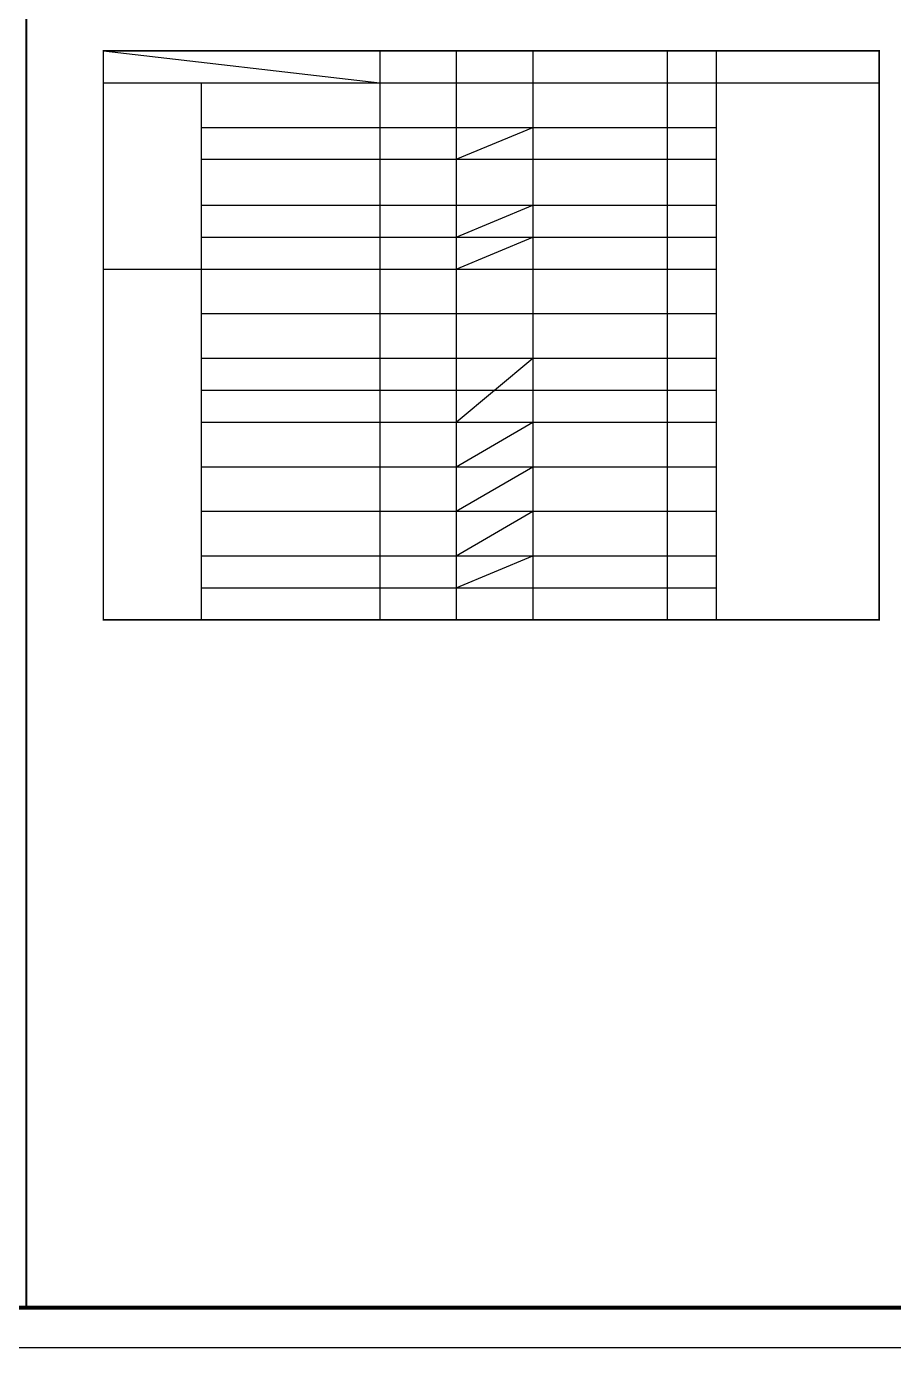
# Model space of a CAD drawing. Extents: x -737978 to 768813, y -372247 to 1140308.
# Drawn here: x -132308 to -110555, y -43903 to -10753 of the extents above; entities that cross this region are included whole.
import ezdxf

# ---------------------------------------------------------------- set-up
doc = ezdxf.new("R2010")
doc.units = 0
doc.header["$LTSCALE"] = 1000
doc.header["$MEASUREMENT"] = 0
doc.layers.add('A-ANNO-TEXT', color=7, linetype='CONTINUOUS')
doc.layers.add('PUB_TITLE', color=4, linetype='CONTINUOUS')

msp = doc.modelspace()

# ---------------------------------------------------------------- linework, layer by layer
at = {"layer": 'A-ANNO-TEXT', "color": 0}
for p, q in [((-130378.1, -11367.4), (-123443.4, -12167.4)), ((-121523.4, -14087.4), (-119603.4, -13287.4)), ((-121523.4, -20680), (-119603.4, -19080)), ((-121523.4, -21800), (-119603.4, -20680)), ((-121523.4, -22920), (-119603.4, -21800)), ((-121523.4, -24040), (-119603.4, -22920)), ((-121523.4, -24840), (-119603.4, -24040))]:
    msp.add_line(p, q, dxfattribs=at)
at = {"layer": 'A-ANNO-TEXT', "color": 0, "const_width": 50}
msp.add_lwpolyline([(-132307.6, -42902.5), (-132307.6, 11892.8), (-111219, 11892.8), (-111219, -6902.9)], dxfattribs=at)
at = {"layer": 'A-ANNO-TEXT', "color": 0, "const_width": 40}
msp.add_lwpolyline([(-130377.8, -25640), (-110913.8, -25640), (-110913.8, -11367.4), (-130378.1, -11367.4)], close=True, dxfattribs=at)
at = {"layer": 'A-ANNO-TEXT', "color": 0}
for points in [[(-123443.4, -11367.4), (-123443.4, -25640)], [(-123443.4, -11367.4), (-123443.4, -25640)], [(-121523.4, -11367.4), (-121523.4, -25640)], [(-119603.4, -11367.4), (-119603.4, -22600)], [(-119603.4, -11367.4), (-119603.4, -25640)], [(-116236.1, -11367.4), (-116236.1, -25640)], [(-115007.9, -11367.4), (-115007.9, -25640)], [(-130377.8, -12167.4), (-110913.8, -12167.4)], [(-127923.7, -12167.4), (-127923.7, -25640)], [(-127923.7, -12167.4), (-115007.9, -12167.4)], [(-127923.7, -13287.4), (-115007.9, -13287.4)], [(-127923.7, -14087.4), (-115007.9, -14087.4)], [(-127923.7, -14087.4), (-115007.9, -14087.4)], [(-127923.7, -15240), (-115007.9, -15240)], [(-121523.4, -16040), (-119603.4, -15240)], [(-127923.7, -16040), (-115007.9, -16040)], [(-121523.4, -16840), (-119603.4, -16040)], [(-130377.8, -16840), (-115007.9, -16840)], [(-127923.7, -16840), (-115007.9, -16840)], [(-127923.7, -16840), (-115763.4, -16840)], [(-127923.7, -17960), (-115763.4, -17960)], [(-127923.7, -17960), (-115007.9, -17960)], [(-127923.7, -17960), (-115007.9, -17960)], [(-127923.7, -19080), (-115007.9, -19080)], [(-127923.7, -19080), (-115007.9, -19080)], [(-127923.7, -19880), (-115007.9, -19880)], [(-127923.7, -20680), (-115007.9, -20680)], [(-127923.7, -20680), (-115007.9, -20680)], [(-127923.7, -20680), (-115763.4, -20680)], [(-127923.7, -20680), (-115007.9, -20680)], [(-127923.7, -20680), (-115007.9, -20680)], [(-127923.7, -21800), (-115007.9, -21800)], [(-127923.7, -21800), (-115007.9, -21800)], [(-127923.7, -21800), (-115763.4, -21800)], [(-127923.7, -21800), (-115007.9, -21800)], [(-127923.7, -21800), (-115007.9, -21800)], [(-127923.7, -22920), (-115007.9, -22920)], [(-127923.7, -22920), (-115007.9, -22920)], [(-127923.7, -22920), (-115763.4, -22920)], [(-127923.7, -22920), (-115007.9, -22920)], [(-127923.7, -22920), (-115007.9, -22920)], [(-127923.7, -24040), (-115007.9, -24040)], [(-127923.7, -24040), (-115007.9, -24040)], [(-127923.7, -24040), (-115007.9, -24040)], [(-127923.7, -24040), (-115007.9, -24040)], [(-127923.7, -24840), (-115007.9, -24840)], [(-127923.7, -24840), (-115007.9, -24840)], [(-127923.7, -24840), (-115763.4, -24840)], [(-127923.7, -24840), (-115007.9, -24840)], [(-127923.7, -24840), (-115007.9, -24840)], [(-127923.7, -24840), (-115007.9, -24840)], [(-127923.7, -24840), (-115007.9, -24840)], [(-127923.7, -24840), (-115007.9, -24840)], [(-127923.7, -24840), (-115007.9, -24840)], [(-130377.8, -25640), (-113507.2, -25640)], [(-127923.7, -25640), (-113507.2, -25640)], [(-127923.7, -25640), (-113507.2, -25640)], [(-127923.7, -25640), (-115763.4, -25640)], [(-127923.7, -25640), (-113507.2, -25640)], [(-127923.7, -25640), (-113507.2, -25640)]]:
    msp.add_lwpolyline(points, dxfattribs=at)
at = {"layer": 'PUB_TITLE'}
msp.add_lwpolyline([(-184257.6, -43902.5), (-100157.6, -43902.5), (-100157.6, 15497.5), (-184257.6, 15497.5)], close=True, dxfattribs=at)
at = {"layer": 'PUB_TITLE', "const_width": 100}
for points in [[(-181757.6, -42902.5), (-101157.6, -42902.5), (-101157.6, 14497.5), (-181757.6, 14497.5)], [(-181707.6, -42902.5), (-101107.6, -42902.5), (-101107.6, 14497.5), (-181707.6, 14497.5)]]:
    msp.add_lwpolyline(points, close=True, dxfattribs=at)

doc.saveas('drawing.dxf')
